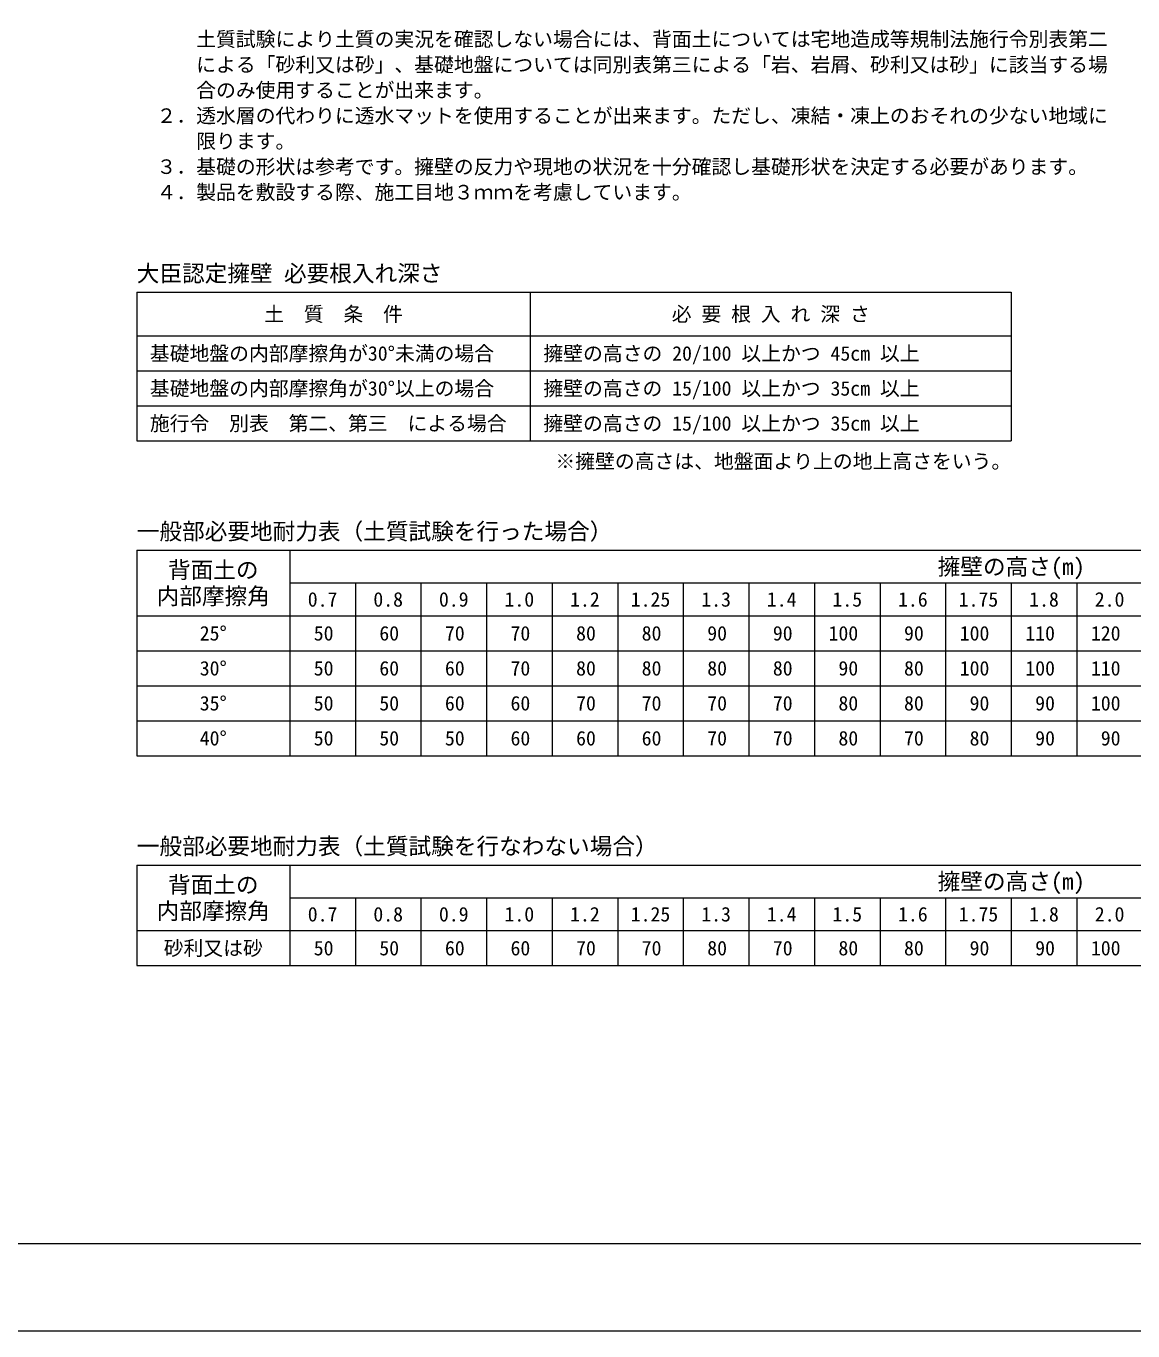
# Model space of a CAD drawing. Units: millimetres at full size, sheet at 1:20; details may follow other scales. Extents: x 0 to 16820, y 0 to 11880.
# Drawn here: x 8104 to 13167, y 0 to 5968 of the extents above; entities that cross this region are included whole.
import ezdxf
from ezdxf.enums import TextEntityAlignment as Align

# ---------------------------------------------------------------- set-up
doc = ezdxf.new("R2010")
doc.units = ezdxf.units.MM
doc.header["$LTSCALE"] = 20
for name, color, linetype, lineweight in [('D-DOC', 7, 'Continuous', 13), ('D-MTR-FRAM', 7, 'Continuous', 13), ('D-MTR-LINE', 7, 'Continuous', 13), ('D-TTL', 2, 'Continuous', 13)]:
    doc.layers.add(name, color=color, linetype=linetype, lineweight=lineweight)
doc.layers.add('D-MTR', color=7, linetype='Continuous')
doc.layers.add('D-MTR-TXT', color=7, linetype='Continuous')
doc.styles.add('ＭＳ ゴシック', font='')
doc.styles.get('ＭＳ ゴシック').set_extended_font_data('MS Gothic')

msp = doc.modelspace()

# ---------------------------------------------------------------- linework, layer by layer
at = {"layer": 'D-DOC'}
for p, q in [((8610, 4750.78), (12610, 4750.78)), ((8610, 4750.78), (8610, 4070.78)), ((10410, 4750.78), (10410, 4070.78)), ((12610, 4750.78), (12610, 4070.78)), ((8610, 4550.78), (12610, 4550.78)), ((8610, 4390.78), (12610, 4390.78)), ((8610, 4230.78), (12610, 4230.78)), ((8610, 4070.78), (12610, 4070.78))]:
    msp.add_line(p, q, dxfattribs=at)
at = {"layer": 'D-MTR-FRAM'}
for p, q in [((8610, 3570.78), (15910, 3570.78)), ((8610, 3570.78), (8610, 2630.78)), ((9310, 3420.78), (15910, 3420.78)), ((8610, 2130.78), (15910, 2130.78)), ((8610, 2130.78), (8610, 1670.78)), ((9310, 1980.78), (15910, 1980.78))]:
    msp.add_line(p, q, dxfattribs=at)
at = {"layer": 'D-MTR-LINE'}
for p, q in [((9310, 3570.78), (9310, 2630.78)), ((9610, 3420.78), (9610, 2630.78)), ((9910, 3420.78), (9910, 2630.78)), ((10210, 3420.78), (10210, 2630.78)), ((10510, 3420.78), (10510, 2630.78)), ((10810, 3420.78), (10810, 2630.78)), ((11110, 3420.78), (11110, 2630.78)), ((11410, 3420.78), (11410, 2630.78)), ((11710, 3420.78), (11710, 2630.78)), ((12010, 3420.78), (12010, 2630.78)), ((12310, 3420.78), (12310, 2630.78)), ((12610, 3420.78), (12610, 2630.78)), ((12910, 3420.78), (12910, 2630.78)), ((8610, 3270.78), (15910, 3270.78)), ((8610, 3110.78), (15910, 3110.78)), ((8610, 2950.78), (15910, 2950.78)), ((8610, 2790.78), (15910, 2790.78)), ((8610, 2630.78), (15910, 2630.78)), ((9310, 2130.78), (9310, 1670.78)), ((9610, 1980.78), (9610, 1670.78)), ((9910, 1980.78), (9910, 1670.78)), ((10210, 1980.78), (10210, 1670.78)), ((10510, 1980.78), (10510, 1670.78)), ((10810, 1980.78), (10810, 1670.78)), ((11110, 1980.78), (11110, 1670.78)), ((11410, 1980.78), (11410, 1670.78)), ((11710, 1980.78), (11710, 1670.78)), ((12010, 1980.78), (12010, 1670.78)), ((12310, 1980.78), (12310, 1670.78)), ((12610, 1980.78), (12610, 1670.78)), ((12910, 1980.78), (12910, 1670.78)), ((8610, 1830.78), (15910, 1830.78)), ((8610, 1670.78), (15910, 1670.78))]:
    msp.add_line(p, q, dxfattribs=at)
at = {"layer": 'D-TTL'}
for points in [[(0, 0), (16820, 0), (16820, 11880), (0, 11880)], [(400, 400), (16420, 400), (16420, 11480), (400, 11480)]]:
    msp.add_lwpolyline(points, close=True, dxfattribs=at)

# ---------------------------------------------------------------- texts
at = {"layer": 'D-DOC', "style": 'ＭＳ ゴシック'}
for s, p in [('\u3000\u3000\u3000土質試験により土質の実況を確認しない場合には、背面土については宅地造成等規制法施行令別表第二', (8610, 5941.43)), ('\u3000\u3000\u3000による「砂利又は砂」、基礎地盤については同別表第三による「岩、岩屑、砂利又は砂」に該当する場', (8610, 5824.76)), ('\u3000\u3000\u3000合のみ使用することが出来ます。', (8610, 5708.1)), ('\u3000２．透水層の代わりに透水マットを使用することが出来ます。ただし、凍結・凍上のおそれの少ない地域に', (8610, 5591.43)), ('\u3000\u3000\u3000限ります。', (8610, 5474.76)), ('\u3000３．基礎の形状は参考です。擁壁の反力や現地の状況を十分確認し基礎形状を決定する必要があります。', (8610, 5358.1)), ('\u3000４．製品を敷設する際、施工目地３ｍｍを考慮しています。', (8610, 5241.43))]:
    msp.add_text(s, height=66.46, dxfattribs=at).set_placement(p, align=Align.TOP_LEFT)
for s, p in [('土\u3000質\u3000条\u3000件', (9510, 4650.78)), ('必 要 根 入 れ 深 さ', (11510, 4650.78))]:
    msp.add_text(s, height=66.46, dxfattribs=at).set_placement(p, align=Align.MIDDLE_CENTER)
for s, p in [('基礎地盤の内部摩擦角が30°未満の場合', (8670, 4470.78)), ('擁壁の高さの 20/100 以上かつ 45cm 以上', (10470, 4470.78)), ('基礎地盤の内部摩擦角が30°以上の場合', (8670, 4310.78)), ('擁壁の高さの 15/100 以上かつ 35cm 以上', (10470, 4310.78)), ('施行令\u3000別表\u3000第二、第三\u3000による場合', (8670, 4150.78)), ('擁壁の高さの 15/100 以上かつ 35cm 以上', (10470, 4150.78))]:
    msp.add_text(s, height=66.46, dxfattribs=at).set_placement(p, align=Align.MIDDLE_LEFT)
msp.add_text('※擁壁の高さは、地盤面より上の地上高さをいう。', height=66.46, dxfattribs=at).set_placement((12610, 4010.78), align=Align.TOP_RIGHT)
at = {"layer": 'D-MTR', "style": 'ＭＳ ゴシック'}
for s, p in [('大臣認定擁壁 必要根入れ深さ', (8610, 4776.21)), ('一般部必要地耐力表（土質試験を行った場合）', (8610, 3596.21)), ('一般部必要地耐力表（土質試験を行なわない場合）', (8610, 2156.21))]:
    msp.add_text(s, height=75.95, dxfattribs=at).set_placement(p, align=Align.BOTTOM_LEFT)
at = {"layer": 'D-MTR-TXT', "style": 'ＭＳ ゴシック'}
for s, height, p in [('背面土の', 75.95, (8960, 3480.78)), ('擁壁の高さ(m)', 75.95, (12610, 3495.78)), ('内部摩擦角', 75.95, (8960, 3360.78)), ('0.7', 66.46, (9460, 3345.78)), ('0.8', 66.46, (9760, 3345.78)), ('0.9', 66.46, (10060, 3345.78)), ('1.0', 66.46, (10360, 3345.78)), ('1.2', 66.46, (10660, 3345.78)), ('1.25', 66.46, (10960, 3345.78)), ('1.3', 66.46, (11260, 3345.78)), ('1.4', 66.46, (11560, 3345.78)), ('1.5', 66.46, (11860, 3345.78)), ('1.6', 66.46, (12160, 3345.78)), ('1.75', 66.46, (12460, 3345.78)), ('1.8', 66.46, (12760, 3345.78)), ('2.0', 66.46, (13060, 3345.78)), ('25°', 66.46, (8960, 3190.78)), ('30°', 66.46, (8960, 3030.78)), ('35°', 66.46, (8960, 2870.78)), ('40°', 66.46, (8960, 2710.78)), ('背面土の', 75.95, (8960, 2040.78)), ('擁壁の高さ(m)', 75.95, (12610, 2055.78)), ('内部摩擦角', 75.95, (8960, 1920.78)), ('0.7', 66.46, (9460, 1905.78)), ('0.8', 66.46, (9760, 1905.78)), ('0.9', 66.46, (10060, 1905.78)), ('1.0', 66.46, (10360, 1905.78)), ('1.2', 66.46, (10660, 1905.78)), ('1.25', 66.46, (10960, 1905.78)), ('1.3', 66.46, (11260, 1905.78)), ('1.4', 66.46, (11560, 1905.78)), ('1.5', 66.46, (11860, 1905.78)), ('1.6', 66.46, (12160, 1905.78)), ('1.75', 66.46, (12460, 1905.78)), ('1.8', 66.46, (12760, 1905.78)), ('2.0', 66.46, (13060, 1905.78)), ('砂利又は砂', 66.46, (8960, 1750.78))]:
    msp.add_text(s, height=height, dxfattribs=at).set_placement(p, align=Align.MIDDLE_CENTER)
for s, p in [('50', (9510, 3190.78)), ('60', (9810, 3190.78)), ('70', (10110, 3190.78)), ('70', (10410, 3190.78)), ('80', (10710, 3190.78)), ('80', (11010, 3190.78)), ('90', (11310, 3190.78)), ('90', (11610, 3190.78)), ('100', (11910, 3190.78)), ('90', (12210, 3190.78)), ('100', (12510, 3190.78)), ('110', (12810, 3190.78)), ('120', (13110, 3190.78)), ('50', (9510, 3030.78)), ('60', (9810, 3030.78)), ('60', (10110, 3030.78)), ('70', (10410, 3030.78)), ('80', (10710, 3030.78)), ('80', (11010, 3030.78)), ('80', (11310, 3030.78)), ('80', (11610, 3030.78)), ('90', (11910, 3030.78)), ('80', (12210, 3030.78)), ('100', (12510, 3030.78)), ('100', (12810, 3030.78)), ('110', (13110, 3030.78)), ('50', (9510, 2870.78)), ('50', (9810, 2870.78)), ('60', (10110, 2870.78)), ('60', (10410, 2870.78)), ('70', (10710, 2870.78)), ('70', (11010, 2870.78)), ('70', (11310, 2870.78)), ('70', (11610, 2870.78)), ('80', (11910, 2870.78)), ('80', (12210, 2870.78)), ('90', (12510, 2870.78)), ('90', (12810, 2870.78)), ('100', (13110, 2870.78)), ('50', (9510, 2710.78)), ('50', (9810, 2710.78)), ('50', (10110, 2710.78)), ('60', (10410, 2710.78)), ('60', (10710, 2710.78)), ('60', (11010, 2710.78)), ('70', (11310, 2710.78)), ('70', (11610, 2710.78)), ('80', (11910, 2710.78)), ('70', (12210, 2710.78)), ('80', (12510, 2710.78)), ('90', (12810, 2710.78)), ('90', (13110, 2710.78)), ('50', (9510, 1750.78)), ('50', (9810, 1750.78)), ('60', (10110, 1750.78)), ('60', (10410, 1750.78)), ('70', (10710, 1750.78)), ('70', (11010, 1750.78)), ('80', (11310, 1750.78)), ('70', (11610, 1750.78)), ('80', (11910, 1750.78)), ('80', (12210, 1750.78)), ('90', (12510, 1750.78)), ('90', (12810, 1750.78)), ('100', (13110, 1750.78))]:
    msp.add_text(s, height=66.46, dxfattribs=at).set_placement(p, align=Align.MIDDLE_RIGHT)

doc.saveas('drawing.dxf')
